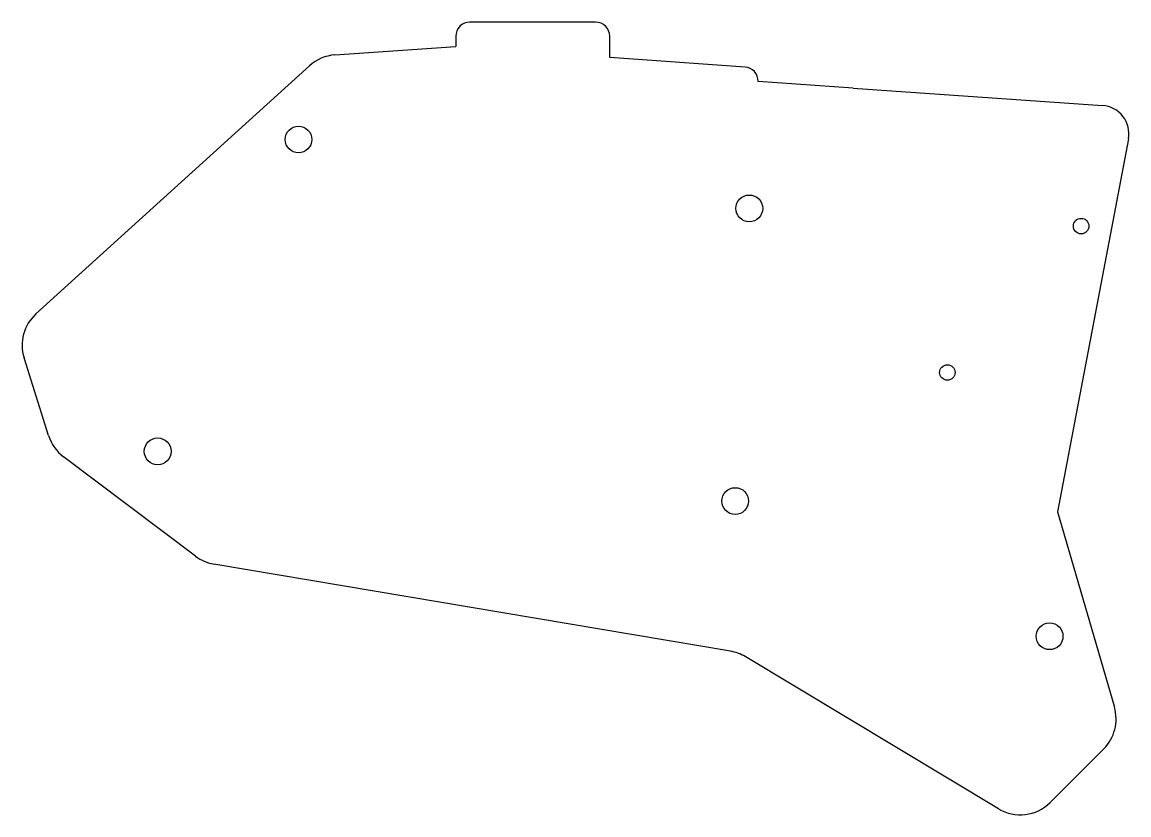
# Model space of a CAD drawing. Header units: millimetres. Extents: x -18 to 140, y -47 to 66.
import ezdxf

# ---------------------------------------------------------------- set-up
doc = ezdxf.new("R2010")
doc.units = ezdxf.units.MM

msp = doc.modelspace()

# ---------------------------------------------------------------- linework, layer by layer
for p, q in [((63.87, 65.81), (46.02, 65.81)), ((44.02, 63.81), (44.02, 62.35)), ((65.87, 60.77), (65.87, 63.81)), ((26.88, 61.16), (44.02, 62.35)), ((85.07, 59.43), (65.87, 60.77)), ((-15.55, 24.37), (23.26, 59.62)), ((100.4, 56.45), (86.93, 57.39)), ((100.4, 56.45), (135.81, 53.98)), ((139.46, 49.24), (129.4, -3.73)), ((-13.77, 7.09), (-17.24, 18.13)), ((7.1, -10.03), (-11.65, 4.1)), ((129.4, -3.73), (137.48, -31.48)), ((82.98, -23.51), (9.71, -11.16)), ((121.02, -45.9), (85.07, -24.28)), ((135.96, -37.4), (128.35, -45.01))]:
    msp.add_line(p, q)
for centre, radius in [((21.7, 49.15), 1.9), ((85.67, 39.36), 1.9), ((132.76, 36.85), 1.1), ((113.78, 16.06), 1.1), ((1.72, 4.86), 1.9), ((83.67, -2.2), 1.9), ((128.28, -21.4), 1.9)]:
    msp.add_circle(centre, radius)
for centre, radius, start, end in [((46.02, 63.81), 2, 90, 180), ((63.87, 63.81), 2, 0, 90), ((27.29, 55.17), 6, 93.9749, 132.2436), ((84.93, 57.43), 2, 358.866, 86), ((100.12, 52.46), 4, 86, 86.0128), ((135.53, 49.99), 4, 349.2409, 86), ((-11.52, 19.93), 6, 132.2436, 197.4623), ((-8.04, 8.89), 6, 197.4623, 233), ((10.71, -5.24), 6, 233, 260.4301), ((81.98, -29.43), 6, 58.9755, 80.4301), ((131.72, -33.15), 6, 315, 16.2358), ((124.11, -40.76), 6, 238.9755, 315)]:
    msp.add_arc(centre, radius, start, end)

doc.saveas('drawing.dxf')
